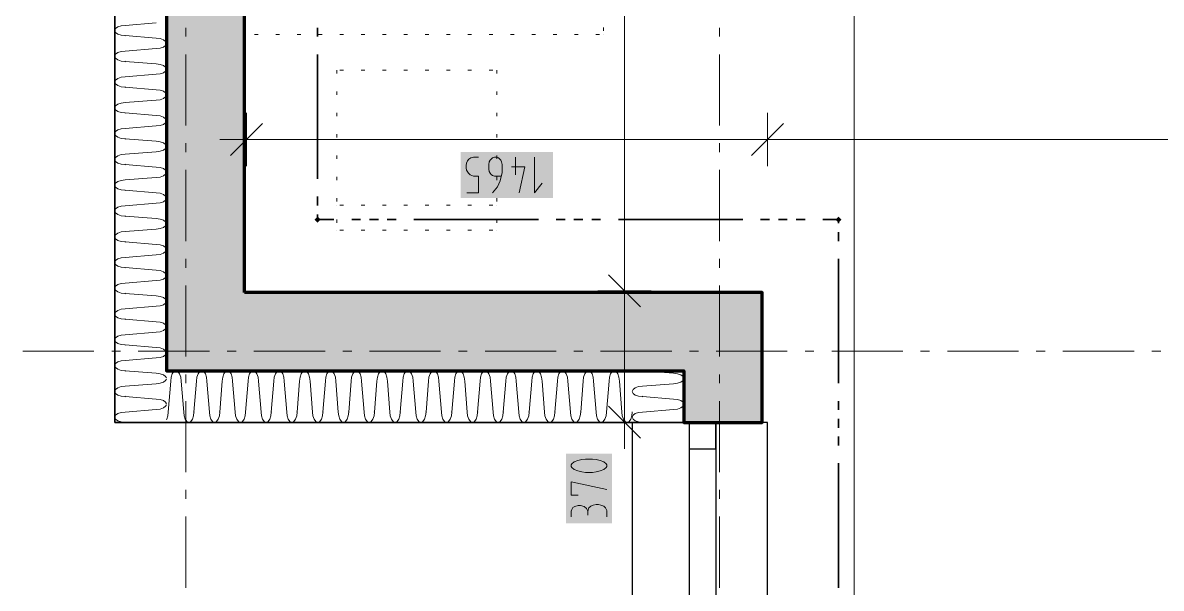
# Model space of a CAD drawing. Header units: millimetres. Extents: x 0 to 594, y 0 to 420.
# Drawn here: x 63.31 to 96.13, y 133.29 to 149.59 of the extents above; entities that cross this region are included whole.
import ezdxf

# ---------------------------------------------------------------- set-up
doc = ezdxf.new("R2010")
doc.units = ezdxf.units.MM
doc.header["$LTSCALE"] = 8
for name, color, linetype in [('PDF_Koty delkove', 7, 'Continuous'), ('PDF_Nabytek', 7, 'Continuous'), ('PDF_Okna', 7, 'Continuous'), ('PDF_Osy hlavni', 7, 'Continuous'), ('PDF_Pozarni useky', 7, 'Continuous'), ('PDF_Steny obvodove nosne', 7, 'Continuous'), ('PDF_Zatepleni', 7, 'Continuous')]:
    doc.layers.add(name, color=color, linetype=linetype)

msp = doc.modelspace()

# ---------------------------------------------------------------- linework, layer by layer
at = {"layer": 'PDF_Koty delkove', "lineweight": 18}
for points in [[(87.275, 149.093), (87.275, 159.435), (87.275, 191.374), (87.275, 192.86), (87.275, 204.494), (87.275, 205.621), (87.275, 227.197), (87.275, 228.684), (87.275, 273.219), (87.275, 275.833), (87.275, 277.217), (87.275, 346.455), (87.275, 350.35)], [(80.658, 141.867), (80.658, 204.135), (80.658, 205.621), (80.658, 220.535), (80.658, 222.021), (80.658, 273.219), (80.658, 277.114)], [(87.275, 121.675), (87.275, 125.57), (87.275, 136.322), (87.275, 142.797), (87.275, 149.093)], [(70.22, 146.69), (69.297, 145.768)], [(69.759, 146.998), (69.759, 146.229), (69.759, 145.46)], [(85.236, 146.69), (84.314, 145.768)], [(84.775, 146.998), (84.775, 146.229), (84.775, 145.46)], [(69.759, 146.229), (68.99, 146.229)], [(125.928, 146.229), (122.676, 146.229), (117.16, 146.229), (84.775, 146.229), (69.759, 146.229)], [(76.116, 144.692), (76.445, 144.692), (76.445, 145.169), (76.308, 145.169), (76.212, 145.204), (76.157, 145.255), (76.103, 145.34), (76.089, 145.408), (76.089, 145.477), (76.103, 145.545), (76.13, 145.613), (76.171, 145.664), (76.226, 145.699), (76.308, 145.717), (76.445, 145.717)], [(77.102, 145.169), (76.911, 145.169), (76.856, 145.187), (76.814, 145.22), (76.787, 145.255), (76.76, 145.306), (76.746, 145.374), (76.746, 145.511), (76.76, 145.579), (76.787, 145.63), (76.814, 145.664), (76.856, 145.699), (76.911, 145.717), (76.965, 145.717), (77.02, 145.699), (77.061, 145.664), (77.088, 145.63), (77.116, 145.579), (77.13, 145.511), (77.13, 145.272), (77.075, 145.033), (76.993, 144.862), (76.856, 144.692)], [(77.513, 145.717), (77.513, 145.204)], [(78.06, 145.717), (78.06, 144.692)], [(77.403, 145.443), (77.787, 145.443), (77.622, 144.692)], [(78.06, 144.692), (78.279, 144.964)], [(81.119, 141.406), (80.196, 142.328)], [(81.426, 141.867), (80.658, 141.867), (79.889, 141.867)], [(80.658, 138.074), (80.658, 141.867)], [(81.119, 137.613), (80.196, 138.536)], [(81.426, 138.074), (80.658, 138.074), (79.889, 138.074)], [(80.658, 138.074), (80.658, 137.306)], [(79.529, 137.015), (79.428, 137.001), (79.308, 136.974), (79.205, 136.933), (79.137, 136.879), (79.12, 136.851), (79.12, 136.797), (79.137, 136.769), (79.205, 136.715), (79.308, 136.674), (79.428, 136.646), (79.529, 136.632), (79.734, 136.632), (79.837, 136.646), (79.957, 136.674), (80.059, 136.715), (80.128, 136.769), (80.145, 136.797), (80.145, 136.851), (80.128, 136.879), (80.059, 136.933), (79.957, 136.974), (79.837, 137.001), (79.734, 137.015)], [(79.734, 137.015), (79.529, 137.015)], [(79.324, 135.975), (79.12, 135.975), (79.12, 136.358), (80.145, 136.14)], [(79.12, 135.346), (79.12, 135.51), (79.137, 135.565), (79.171, 135.619), (79.223, 135.647), (79.324, 135.674), (79.393, 135.674), (79.495, 135.647), (79.564, 135.592), (79.598, 135.51), (79.598, 135.401)], [(80.145, 135.346), (80.145, 135.537), (80.11, 135.605), (80.059, 135.66), (79.974, 135.687), (79.905, 135.701), (79.837, 135.701), (79.752, 135.687), (79.684, 135.66), (79.633, 135.605), (79.598, 135.51)]]:
    msp.add_lwpolyline(points, dxfattribs=at)
at = {"layer": 'PDF_Koty delkove', "color": 7, "lineweight": 18, "true_color": 0xffffff, "transparency": 33554559}
for points in [[(78.598, 145.87), (75.936, 145.87), (78.598, 144.538), (75.936, 144.538)], [(80.299, 135.164), (80.299, 137.169), (78.966, 135.164), (78.966, 137.169)]]:
    msp.add_solid(points, dxfattribs=at)
at = {"layer": 'PDF_Nabytek', "lineweight": 13}
for points in [[(80.05, 149.46), (80.05, 149.358)], [(69.995, 149.253), (70.097, 149.253)], [(70.61, 149.253), (70.712, 149.253)], [(71.225, 149.253), (71.327, 149.253)], [(71.84, 149.253), (71.942, 149.253)], [(72.455, 149.253), (72.557, 149.253)], [(73.07, 149.253), (73.172, 149.253)], [(73.685, 149.253), (73.787, 149.253)], [(74.3, 149.253), (74.402, 149.253)], [(74.915, 149.253), (75.017, 149.253)], [(75.53, 149.253), (75.632, 149.253)], [(76.145, 149.253), (76.247, 149.253)], [(76.76, 149.253), (76.862, 149.253)], [(77.375, 149.253), (77.477, 149.253)], [(77.99, 149.253), (78.092, 149.253)], [(78.605, 149.253), (78.707, 149.253)], [(79.22, 149.253), (79.322, 149.253)], [(79.835, 149.253), (79.937, 149.253)], [(80.05, 149.253), (80.05, 149.253)], [(80.05, 149.253), (80.05, 149.253)], [(72.367, 148.228), (72.367, 148.228)], [(72.367, 148.228), (72.367, 148.128)], [(72.367, 148.228), (72.367, 148.228)], [(72.455, 148.228), (72.557, 148.228)], [(73.07, 148.228), (73.172, 148.228)], [(73.685, 148.228), (73.787, 148.228)], [(74.3, 148.228), (74.402, 148.228)], [(74.915, 148.228), (75.017, 148.228)], [(75.53, 148.228), (75.632, 148.228)], [(76.145, 148.228), (76.247, 148.228)], [(76.76, 148.228), (76.862, 148.228)], [(76.98, 148.228), (76.98, 148.128)], [(76.98, 148.228), (76.98, 148.228)], [(76.98, 148.228), (76.98, 148.228)], [(72.367, 147.615), (72.367, 147.513)], [(76.98, 147.615), (76.98, 147.513)], [(72.367, 147), (72.367, 146.898)], [(76.98, 147), (76.98, 146.898)], [(72.367, 146.385), (72.367, 146.283)], [(76.98, 146.385), (76.98, 146.283)], [(72.367, 145.77), (72.367, 145.668)], [(76.98, 145.77), (76.98, 145.668)], [(72.367, 145.155), (72.367, 145.053)], [(76.98, 145.155), (76.98, 145.053)], [(72.367, 144.54), (72.367, 144.438)], [(76.98, 144.54), (76.98, 144.438)], [(72.367, 144.333), (72.367, 144.333)], [(72.455, 144.333), (72.557, 144.333)], [(73.07, 144.333), (73.172, 144.333)], [(73.685, 144.333), (73.787, 144.333)], [(74.3, 144.333), (74.402, 144.333)], [(74.915, 144.333), (75.017, 144.333)], [(75.53, 144.333), (75.632, 144.333)], [(76.145, 144.333), (76.247, 144.333)], [(76.76, 144.333), (76.862, 144.333)], [(76.98, 144.333), (76.98, 144.333)], [(72.367, 143.925), (72.367, 143.823)], [(76.98, 143.925), (76.98, 143.823)], [(72.367, 143.615), (72.367, 143.615)], [(72.367, 143.615), (72.367, 143.615)], [(72.455, 143.615), (72.557, 143.615)], [(73.07, 143.615), (73.172, 143.615)], [(73.685, 143.615), (73.787, 143.615)], [(74.3, 143.615), (74.402, 143.615)], [(74.915, 143.615), (75.017, 143.615)], [(75.53, 143.615), (75.632, 143.615)], [(76.145, 143.615), (76.247, 143.615)], [(76.76, 143.615), (76.862, 143.615)], [(76.98, 143.615), (76.98, 143.615)], [(76.98, 143.615), (76.98, 143.615)]]:
    msp.add_lwpolyline(points, dxfattribs=at)
at = {"layer": 'PDF_Okna', "lineweight": 25}
for points in [[(84.775, 127.825), (84.775, 138.074), (80.88, 138.074), (80.88, 127.825)], [(82.52, 138.074), (82.52, 127.825)], [(83.289, 138.074), (83.289, 127.825)]]:
    msp.add_lwpolyline(points, dxfattribs=at)
msp.add_lwpolyline([(82.52, 138.074), (82.52, 137.306), (83.289, 137.306), (83.289, 138.074)], close=True, dxfattribs=at)
at = {"layer": 'PDF_Osy hlavni', "lineweight": 18}
for points in [[(68.016, 149.193), (68.016, 149.449)], [(83.391, 149.193), (83.391, 149.449), (83.391, 149.193)], [(68.016, 146.631), (68.016, 148.681)], [(83.391, 146.631), (83.391, 148.681)], [(83.391, 146.631), (83.391, 148.681)], [(68.016, 145.862), (68.016, 146.118)], [(83.391, 145.862), (83.391, 146.118)], [(83.391, 145.862), (83.391, 146.118)], [(68.016, 143.3), (68.016, 145.349)], [(83.391, 143.3), (83.391, 145.349)], [(83.391, 143.3), (83.391, 145.349)], [(68.016, 142.531), (68.016, 142.787)], [(83.391, 142.531), (83.391, 142.787)], [(83.391, 142.531), (83.391, 142.787)], [(68.016, 139.968), (68.016, 142.018)], [(83.391, 139.968), (83.391, 142.018)], [(83.391, 139.968), (83.391, 142.018)], [(65.362, 140.124), (63.312, 140.124)], [(66.131, 140.124), (65.875, 140.124)], [(68.693, 140.124), (66.643, 140.124)], [(69.462, 140.124), (69.206, 140.124)], [(72.025, 140.124), (69.975, 140.124)], [(72.793, 140.124), (72.537, 140.124)], [(75.356, 140.124), (73.306, 140.124)], [(76.125, 140.124), (75.868, 140.124)], [(78.687, 140.124), (76.637, 140.124)], [(79.456, 140.124), (79.2, 140.124)], [(82.018, 140.124), (79.968, 140.124)], [(82.787, 140.124), (82.531, 140.124)], [(85.349, 140.124), (83.299, 140.124)], [(86.118, 140.124), (85.862, 140.124)], [(88.681, 140.124), (86.631, 140.124)], [(89.449, 140.124), (89.193, 140.124)], [(92.012, 140.124), (89.962, 140.124)], [(92.781, 140.124), (92.524, 140.124)], [(95.343, 140.124), (93.293, 140.124)], [(96.112, 140.124), (95.856, 140.124)], [(68.016, 139.2), (68.016, 139.456)], [(83.391, 139.2), (83.391, 139.456), (83.391, 139.2)], [(68.016, 136.637), (68.016, 138.687)], [(83.391, 136.637), (83.391, 138.687)], [(83.391, 136.637), (83.391, 138.687)], [(68.016, 135.868), (68.016, 136.125)], [(83.391, 136.125), (83.391, 135.868), (83.391, 136.125)], [(68.016, 133.306), (68.016, 135.356)], [(83.391, 133.306), (83.391, 135.356)], [(83.391, 133.306), (83.391, 135.356)]]:
    msp.add_lwpolyline(points, dxfattribs=at)
at = {"layer": 'PDF_Pozarni useky', "lineweight": 35}
for points in [[(71.809, 149.193), (71.809, 149.449)], [(71.809, 145.093), (71.809, 148.681)], [(71.809, 144.325), (71.809, 144.581)], [(71.809, 143.917), (71.809, 144.068)], [(72.281, 143.917), (71.809, 143.917)], [(73.05, 143.917), (72.793, 143.917)], [(73.562, 143.917), (73.306, 143.917)], [(74.075, 143.917), (73.818, 143.917)], [(78.175, 143.917), (74.587, 143.917)], [(78.943, 143.917), (78.687, 143.917)], [(79.456, 143.917), (79.2, 143.917)], [(79.968, 143.917), (79.712, 143.917)], [(84.068, 143.917), (80.481, 143.917)], [(84.837, 143.917), (84.581, 143.917)], [(85.349, 143.917), (85.093, 143.917)], [(85.862, 143.917), (85.606, 143.917)], [(86.825, 143.917), (86.374, 143.917)], [(86.825, 143.812), (86.825, 143.917)], [(86.825, 143.3), (86.825, 143.556)], [(86.825, 139.2), (86.825, 142.787)], [(68.016, 140.124), (68.016, 140.124)], [(86.825, 138.431), (86.825, 138.687)], [(86.825, 137.918), (86.825, 138.175)], [(86.825, 137.406), (86.825, 137.662)], [(86.825, 133.306), (86.825, 136.893)]]:
    msp.add_lwpolyline(points, dxfattribs=at)
at = {"layer": 'PDF_Pozarni useky', "lineweight": 35, "transparency": 33554559}
for points in [[(71.809, 143.827), (71.719, 143.917), (71.898, 143.917), (71.809, 144.007)], [(71.898, 143.917), (71.809, 143.827), (71.809, 144.007), (71.719, 143.917)], [(86.914, 143.917), (86.825, 143.827), (86.825, 144.007), (86.735, 143.917)], [(86.825, 143.827), (86.735, 143.917), (86.914, 143.917), (86.825, 144.007)]]:
    msp.add_solid(points, dxfattribs=at)
at = {"layer": 'PDF_Steny obvodove nosne', "lineweight": 70}
for points in [[(67.452, 167.597), (67.452, 139.561), (69.707, 139.561)], [(69.707, 141.816), (69.707, 167.597)], [(69.707, 139.561), (80.88, 139.561), (82.366, 139.561), (82.366, 138.074), (84.621, 138.074), (84.621, 139.561), (84.621, 141.816), (69.759, 141.816), (69.707, 141.816)]]:
    msp.add_lwpolyline(points, dxfattribs=at)
at = {"layer": 'PDF_Steny obvodove nosne', "color": 9, "lineweight": 9, "true_color": 0xc0c0c0, "transparency": 33554559}
for points in [[(69.707, 139.561), (69.707, 167.597), (67.452, 139.561), (67.452, 167.597)], [(84.621, 141.816), (69.707, 141.816), (84.621, 139.561), (69.707, 139.561)], [(84.621, 138.074), (84.621, 139.561), (82.366, 138.074), (82.366, 139.561)]]:
    msp.add_solid(points, dxfattribs=at)
at = {"layer": 'PDF_Zatepleni', "lineweight": 35}
msp.add_lwpolyline([(82.366, 138.074), (82.161, 138.074), (80.88, 138.074), (67.452, 138.074), (65.966, 138.074), (65.966, 167.597), (67.452, 167.597), (67.452, 139.561), (69.707, 139.561), (80.88, 139.561), (82.366, 139.561)], close=True, dxfattribs=at)
at = {"layer": 'PDF_Zatepleni', "lineweight": 9}
for points in [[(67.155, 149.592), (66.263, 149.518), (66.15, 149.507), (66.053, 149.475), (65.989, 149.427), (65.966, 149.37)], [(65.966, 149.37), (65.989, 149.313), (66.053, 149.265), (66.15, 149.233), (66.263, 149.221)], [(67.452, 149.014), (67.431, 149.055), (67.366, 149.104), (67.27, 149.136), (67.155, 149.148), (66.263, 149.221)], [(67.155, 149.148), (67.155, 149.148)], [(67.155, 148.849), (67.27, 148.86), (67.366, 148.893), (67.431, 148.941), (67.452, 148.983)], [(67.155, 148.849), (66.263, 148.775), (66.15, 148.764), (66.053, 148.732), (65.989, 148.684), (65.966, 148.627)], [(65.966, 148.627), (65.989, 148.57), (66.053, 148.522)], [(66.053, 148.522), (66.15, 148.489), (66.263, 148.478)], [(67.452, 148.271), (67.431, 148.312), (67.366, 148.361), (67.27, 148.393), (67.155, 148.405), (66.263, 148.478)], [(67.155, 148.405), (67.155, 148.405)], [(67.155, 148.106), (66.263, 148.032), (66.15, 148.021), (66.053, 147.989), (65.989, 147.94), (65.966, 147.884)], [(67.155, 148.106), (67.27, 148.117), (67.366, 148.15), (67.431, 148.198), (67.452, 148.24)], [(65.966, 147.884), (65.989, 147.827), (66.053, 147.779), (66.15, 147.746), (66.263, 147.735)], [(67.452, 147.528), (67.431, 147.569), (67.366, 147.618), (67.27, 147.65), (67.155, 147.661), (66.263, 147.735)], [(67.155, 147.363), (66.263, 147.289), (66.15, 147.278), (66.053, 147.246), (65.989, 147.197), (65.966, 147.141)], [(67.155, 147.661), (67.155, 147.661)], [(67.155, 147.363), (67.27, 147.374), (67.366, 147.406), (67.431, 147.455), (67.452, 147.496)], [(65.966, 147.141), (65.989, 147.084), (66.053, 147.035), (66.15, 147.003), (66.263, 146.992)], [(67.155, 146.918), (66.263, 146.992)], [(67.155, 146.918), (67.155, 146.918)], [(67.452, 146.785), (67.431, 146.826), (67.366, 146.875), (67.27, 146.907), (67.155, 146.918)], [(67.155, 146.62), (67.27, 146.631), (67.366, 146.663), (67.431, 146.712), (67.452, 146.753)], [(67.155, 146.62), (66.263, 146.546), (66.15, 146.535), (66.053, 146.502), (65.989, 146.454), (65.966, 146.397)], [(65.966, 146.397), (65.989, 146.341), (66.053, 146.292), (66.15, 146.26), (66.263, 146.249)], [(67.155, 146.175), (66.263, 146.249)], [(67.155, 146.175), (67.155, 146.175)], [(67.452, 146.041), (67.431, 146.083), (67.366, 146.131), (67.27, 146.164), (67.155, 146.175)], [(67.155, 145.876), (66.263, 145.803), (66.15, 145.792), (66.053, 145.759), (65.989, 145.711), (65.966, 145.654)], [(67.155, 145.876), (67.27, 145.888), (67.366, 145.92), (67.431, 145.969), (67.452, 146.01)], [(65.966, 145.654), (65.989, 145.597), (66.053, 145.549), (66.15, 145.517), (66.263, 145.506)], [(67.155, 145.432), (66.263, 145.506)], [(67.155, 145.432), (67.155, 145.432)], [(67.452, 145.298), (67.431, 145.34), (67.366, 145.388), (67.27, 145.421), (67.155, 145.432)], [(66.263, 145.06), (66.15, 145.048), (66.053, 145.016), (65.989, 144.968), (65.966, 144.911)], [(66.263, 145.06), (67.155, 145.133)], [(67.155, 145.133), (67.27, 145.145), (67.366, 145.177), (67.431, 145.226), (67.452, 145.267)], [(65.966, 144.911), (65.989, 144.854), (66.053, 144.806), (66.15, 144.774), (66.263, 144.763)], [(67.155, 144.689), (66.263, 144.763)], [(66.263, 144.317), (67.155, 144.39)], [(67.155, 144.689), (67.155, 144.689)], [(67.452, 144.555), (67.431, 144.597), (67.366, 144.645), (67.27, 144.678), (67.155, 144.689)], [(67.155, 144.39), (67.27, 144.402), (67.366, 144.434), (67.431, 144.482), (67.452, 144.524)], [(66.263, 144.317), (66.15, 144.305), (66.053, 144.273), (65.989, 144.225), (65.966, 144.168)], [(65.966, 144.168), (65.989, 144.111), (66.053, 144.063), (66.15, 144.031), (66.263, 144.019)], [(67.155, 143.946), (66.263, 144.019)], [(67.155, 143.946), (67.155, 143.946)], [(67.452, 143.812), (67.431, 143.854), (67.366, 143.902), (67.27, 143.934), (67.155, 143.946)], [(67.155, 143.647), (67.27, 143.658), (67.366, 143.691), (67.431, 143.739), (67.452, 143.781)], [(66.263, 143.574), (66.15, 143.562), (66.053, 143.53), (65.989, 143.482), (65.966, 143.425)], [(65.966, 143.425), (65.989, 143.368), (66.053, 143.32), (66.15, 143.288), (66.263, 143.276)], [(66.263, 143.574), (67.155, 143.647)], [(67.155, 143.203), (66.263, 143.276)], [(67.155, 143.203), (67.155, 143.203)], [(67.452, 143.069), (67.431, 143.111), (67.366, 143.159), (67.27, 143.191), (67.155, 143.203)], [(66.263, 142.83), (66.15, 142.819), (66.053, 142.787), (65.989, 142.739), (65.966, 142.682)], [(66.263, 142.83), (67.155, 142.904), (67.27, 142.915), (67.366, 142.948), (67.431, 142.996), (67.452, 143.038)], [(65.966, 142.682), (65.989, 142.625), (66.053, 142.577), (66.15, 142.544), (66.263, 142.533)], [(67.155, 142.46), (66.263, 142.533)], [(67.155, 142.46), (67.155, 142.46)], [(67.452, 142.326), (67.431, 142.367), (67.366, 142.416), (67.27, 142.448), (67.155, 142.46)], [(66.263, 142.087), (67.155, 142.161)], [(67.155, 142.161), (67.27, 142.172), (67.366, 142.205), (67.431, 142.253), (67.452, 142.295)], [(66.263, 142.087), (66.15, 142.076), (66.053, 142.044), (65.989, 141.996), (65.966, 141.939)], [(65.966, 141.939), (65.989, 141.882), (66.053, 141.834), (66.15, 141.801), (66.263, 141.79)], [(67.155, 141.716), (66.263, 141.79)], [(66.263, 141.344), (67.155, 141.418), (67.27, 141.429), (67.366, 141.461), (67.431, 141.51), (67.452, 141.552)], [(67.155, 141.716), (67.155, 141.716)], [(67.452, 141.583), (67.431, 141.624), (67.366, 141.673), (67.27, 141.705), (67.155, 141.716)], [(66.263, 141.344), (66.15, 141.333), (66.053, 141.301), (65.989, 141.252), (65.966, 141.196)], [(65.966, 141.196), (65.989, 141.139), (66.053, 141.09)], [(66.053, 141.09), (66.15, 141.058), (66.263, 141.047)], [(67.155, 140.973), (66.263, 141.047)], [(66.263, 140.601), (67.155, 140.675), (67.27, 140.686), (67.366, 140.718), (67.431, 140.767), (67.452, 140.808)], [(67.155, 140.973), (67.155, 140.973)], [(67.452, 140.84), (67.431, 140.881), (67.366, 140.93), (67.27, 140.962), (67.155, 140.973)], [(66.263, 140.601), (66.15, 140.59), (66.053, 140.558), (65.989, 140.509), (65.966, 140.452)], [(65.966, 140.452), (65.989, 140.396), (66.053, 140.347), (66.15, 140.315), (66.263, 140.304)], [(67.155, 140.23), (66.263, 140.304)], [(67.155, 140.23), (67.155, 140.23)], [(67.452, 140.097), (67.431, 140.138), (67.366, 140.187), (67.27, 140.219), (67.155, 140.23)], [(67.452, 140.065), (67.431, 140.024), (67.366, 139.975), (67.27, 139.943), (67.155, 139.932), (66.263, 139.858), (66.15, 139.847), (66.053, 139.814), (65.989, 139.766), (65.966, 139.709)], [(65.966, 139.709), (65.989, 139.652), (66.053, 139.604), (66.15, 139.572), (66.263, 139.561)], [(67.155, 139.487), (66.263, 139.561)], [(67.155, 139.487), (67.155, 139.487)], [(67.452, 139.353), (67.431, 139.395), (67.366, 139.443), (67.27, 139.476), (67.155, 139.487)], [(67.711, 139.561), (67.67, 139.539), (67.621, 139.475), (67.589, 139.378), (67.577, 139.263)], [(67.95, 138.372), (67.876, 139.263), (67.865, 139.378), (67.832, 139.475), (67.784, 139.539), (67.742, 139.561)], [(68.454, 139.561), (68.413, 139.539), (68.364, 139.475), (68.332, 139.378), (68.32, 139.263)], [(68.527, 139.539), (68.485, 139.561)], [(68.619, 139.263), (68.608, 139.378), (68.575, 139.475), (68.527, 139.539)], [(69.197, 139.561), (69.156, 139.539), (69.107, 139.475), (69.075, 139.378), (69.064, 139.263)], [(69.362, 139.263), (69.351, 139.378), (69.319, 139.475), (69.27, 139.539), (69.229, 139.561)], [(69.94, 139.561), (69.899, 139.539), (69.85, 139.475), (69.818, 139.378), (69.807, 139.263)], [(70.105, 139.263), (70.094, 139.378), (70.062, 139.475), (70.013, 139.539), (69.972, 139.561)], [(70.642, 139.539), (70.594, 139.475), (70.561, 139.378), (70.55, 139.263)], [(70.684, 139.561), (70.642, 139.539)], [(70.849, 139.263), (70.837, 139.378), (70.805, 139.475), (70.756, 139.539), (70.715, 139.561)], [(71.427, 139.561), (71.385, 139.539), (71.337, 139.475), (71.304, 139.378), (71.293, 139.263)], [(71.592, 139.263), (71.58, 139.378), (71.548, 139.475), (71.499, 139.539), (71.458, 139.561)], [(72.17, 139.561), (72.128, 139.539), (72.08, 139.475), (72.047, 139.378), (72.036, 139.263)], [(72.335, 139.263), (72.323, 139.378), (72.291, 139.475), (72.243, 139.539), (72.201, 139.561)], [(72.913, 139.561), (72.871, 139.539), (72.823, 139.475), (72.79, 139.378), (72.779, 139.263)], [(73.078, 139.263), (73.066, 139.378), (73.034, 139.475), (72.986, 139.539), (72.944, 139.561)], [(73.656, 139.561), (73.614, 139.539), (73.566, 139.475), (73.534, 139.378), (73.522, 139.263)], [(73.821, 139.263), (73.81, 139.378), (73.777, 139.475), (73.729, 139.539), (73.687, 139.561)], [(74.399, 139.561), (74.358, 139.539), (74.309, 139.475), (74.277, 139.378), (74.265, 139.263)], [(74.564, 139.263), (74.553, 139.378), (74.52, 139.475), (74.472, 139.539), (74.43, 139.561)], [(75.142, 139.561), (75.101, 139.539), (75.052, 139.475), (75.02, 139.378), (75.008, 139.263)], [(75.307, 139.263), (75.296, 139.378), (75.263, 139.475), (75.215, 139.539), (75.173, 139.561)], [(75.885, 139.561), (75.844, 139.539), (75.795, 139.475), (75.763, 139.378), (75.752, 139.263)], [(76.05, 139.263), (76.039, 139.378), (76.007, 139.475), (75.958, 139.539), (75.917, 139.561)], [(76.628, 139.561), (76.587, 139.539), (76.538, 139.475), (76.506, 139.378), (76.495, 139.263)], [(76.793, 139.263), (76.782, 139.378), (76.75, 139.475), (76.701, 139.539), (76.66, 139.561)], [(77.372, 139.561), (77.33, 139.539), (77.282, 139.475), (77.249, 139.378), (77.238, 139.263)], [(77.525, 139.378), (77.493, 139.475), (77.444, 139.539), (77.403, 139.561)], [(78.115, 139.561), (78.073, 139.539), (78.025, 139.475), (77.992, 139.378), (77.981, 139.263)], [(78.28, 139.263), (78.268, 139.378), (78.236, 139.475), (78.187, 139.539), (78.146, 139.561)], [(78.858, 139.561), (78.816, 139.539), (78.768, 139.475), (78.735, 139.378), (78.724, 139.263)], [(79.023, 139.263), (79.011, 139.378), (78.979, 139.475), (78.931, 139.539), (78.889, 139.561)], [(79.601, 139.561), (79.559, 139.539), (79.511, 139.475), (79.479, 139.378), (79.467, 139.263)], [(79.766, 139.263), (79.755, 139.378), (79.722, 139.475), (79.674, 139.539), (79.632, 139.561)], [(80.344, 139.561), (80.303, 139.539), (80.254, 139.475), (80.222, 139.378)], [(80.509, 139.263), (80.498, 139.378), (80.465, 139.475), (80.417, 139.539), (80.375, 139.561)], [(82.366, 139.353), (82.345, 139.395), (82.28, 139.443), (82.183, 139.476), (82.069, 139.487), (81.177, 139.561)], [(82.069, 139.487), (82.069, 139.487)], [(67.452, 139.322), (67.431, 139.281), (67.366, 139.232), (67.27, 139.2), (67.155, 139.188), (66.263, 139.115), (66.15, 139.104), (66.053, 139.071), (65.989, 139.023), (65.966, 138.966)], [(67.577, 139.263), (67.504, 138.372)], [(67.577, 139.263), (67.577, 139.263)], [(68.32, 139.263), (68.247, 138.372)], [(68.32, 139.263), (68.32, 139.263)], [(68.693, 138.372), (68.619, 139.263)], [(69.064, 139.263), (68.99, 138.372)], [(69.064, 139.263), (69.064, 139.263)], [(69.436, 138.372), (69.362, 139.263)], [(69.807, 139.263), (69.733, 138.372)], [(69.807, 139.263), (69.807, 139.263)], [(70.179, 138.372), (70.105, 139.263)], [(70.55, 139.263), (70.476, 138.372)], [(70.55, 139.263), (70.55, 139.263)], [(70.922, 138.372), (70.849, 139.263)], [(71.293, 139.263), (71.219, 138.372)], [(71.293, 139.263), (71.293, 139.263)], [(71.665, 138.372), (71.592, 139.263)], [(72.036, 139.263), (71.962, 138.372)], [(72.036, 139.263), (72.036, 139.263)], [(72.408, 138.372), (72.335, 139.263)], [(72.779, 139.263), (72.706, 138.372)], [(72.779, 139.263), (72.779, 139.263)], [(73.151, 138.372), (73.078, 139.263)], [(73.522, 139.263), (73.449, 138.372)], [(73.522, 139.263), (73.522, 139.263)], [(73.895, 138.372), (73.821, 139.263)], [(74.265, 139.263), (74.192, 138.372)], [(74.265, 139.263), (74.265, 139.263)], [(74.265, 139.263), (74.265, 139.263)], [(74.638, 138.372), (74.564, 139.263)], [(75.008, 139.263), (74.935, 138.372)], [(75.008, 139.263), (75.008, 139.263)], [(75.381, 138.372), (75.307, 139.263)], [(75.752, 139.263), (75.678, 138.372)], [(75.752, 139.263), (75.752, 139.263)], [(76.124, 138.372), (76.05, 139.263)], [(76.495, 139.263), (76.421, 138.372)], [(76.495, 139.263), (76.495, 139.263)], [(76.867, 138.372), (76.793, 139.263)], [(77.238, 139.263), (77.164, 138.372)], [(77.238, 139.263), (77.238, 139.263)], [(77.537, 139.263), (77.525, 139.378)], [(77.61, 138.372), (77.537, 139.263)], [(77.981, 139.263), (77.907, 138.372)], [(77.981, 139.263), (77.981, 139.263)], [(78.353, 138.372), (78.28, 139.263)], [(78.724, 139.263), (78.65, 138.372)], [(78.724, 139.263), (78.724, 139.263)], [(79.096, 138.372), (79.023, 139.263)], [(79.467, 139.263), (79.394, 138.372)], [(79.467, 139.263), (79.467, 139.263)], [(79.839, 138.372), (79.766, 139.263)], [(80.21, 139.263), (80.137, 138.372)], [(80.222, 139.378), (80.21, 139.263)], [(80.21, 139.263), (80.21, 139.263)], [(80.583, 138.372), (80.509, 139.263)], [(82.366, 139.322), (82.345, 139.281), (82.28, 139.232), (82.183, 139.2), (82.069, 139.188), (81.177, 139.115), (81.063, 139.104), (80.967, 139.071), (80.902, 139.023), (80.88, 138.966), (80.902, 138.909), (80.967, 138.861), (81.063, 138.829), (81.177, 138.818), (82.069, 138.744), (82.183, 138.733), (82.28, 138.7), (82.345, 138.652), (82.366, 138.61)], [(65.966, 138.966), (65.989, 138.909), (66.053, 138.861), (66.15, 138.829), (66.263, 138.818)], [(67.155, 138.744), (66.263, 138.818)], [(67.452, 138.579), (67.431, 138.537), (67.366, 138.489), (67.27, 138.457), (67.155, 138.445), (66.263, 138.372), (66.15, 138.36), (66.053, 138.328), (65.989, 138.28), (65.966, 138.223)], [(67.155, 138.744), (67.155, 138.744)], [(67.452, 138.61), (67.431, 138.652), (67.366, 138.7), (67.27, 138.733), (67.155, 138.744)], [(82.366, 138.579), (82.345, 138.537), (82.28, 138.489), (82.183, 138.457), (82.069, 138.445), (81.177, 138.372), (81.063, 138.36), (80.967, 138.328), (80.902, 138.28), (80.88, 138.223), (80.902, 138.166), (80.967, 138.118), (81.063, 138.086), (81.177, 138.074)], [(82.069, 138.744), (82.069, 138.744)], [(65.966, 138.223), (65.989, 138.166), (66.053, 138.118), (66.15, 138.086), (66.263, 138.074)], [(67.452, 138.151), (67.46, 138.162), (67.492, 138.258), (67.504, 138.372)], [(67.95, 138.372), (67.961, 138.258), (67.993, 138.162), (68.041, 138.097), (68.098, 138.074)], [(68.098, 138.074), (68.155, 138.097), (68.203, 138.162), (68.236, 138.258), (68.247, 138.372)], [(68.693, 138.372), (68.704, 138.258), (68.736, 138.162), (68.784, 138.097), (68.841, 138.074)], [(68.841, 138.074), (68.898, 138.097), (68.946, 138.162), (68.979, 138.258), (68.99, 138.372)], [(69.436, 138.372), (69.447, 138.258), (69.479, 138.162), (69.528, 138.097), (69.584, 138.074)], [(69.584, 138.074), (69.641, 138.097), (69.69, 138.162), (69.722, 138.258), (69.733, 138.372)], [(70.179, 138.372), (70.19, 138.258), (70.222, 138.162), (70.271, 138.097), (70.328, 138.074)], [(70.328, 138.074), (70.384, 138.097), (70.433, 138.162), (70.465, 138.258), (70.476, 138.372)], [(70.922, 138.372), (70.933, 138.258), (70.966, 138.162), (71.014, 138.097), (71.071, 138.074)], [(71.071, 138.074), (71.128, 138.097), (71.176, 138.162), (71.208, 138.258), (71.219, 138.372)], [(71.665, 138.372), (71.676, 138.258), (71.709, 138.162), (71.757, 138.097), (71.814, 138.074)], [(71.814, 138.074), (71.871, 138.097), (71.919, 138.162), (71.951, 138.258), (71.962, 138.372)], [(72.408, 138.372), (72.42, 138.258), (72.452, 138.162)], [(72.452, 138.162), (72.5, 138.097), (72.557, 138.074)], [(72.557, 138.074), (72.614, 138.097), (72.662, 138.162), (72.694, 138.258), (72.706, 138.372)], [(73.151, 138.372), (73.163, 138.258), (73.195, 138.162), (73.243, 138.097), (73.3, 138.074)], [(73.3, 138.074), (73.357, 138.097), (73.405, 138.162), (73.437, 138.258), (73.449, 138.372)], [(73.895, 138.372), (73.906, 138.258), (73.938, 138.162), (73.986, 138.097), (74.043, 138.074)], [(74.043, 138.074), (74.1, 138.097), (74.148, 138.162), (74.18, 138.258), (74.192, 138.372)], [(74.638, 138.372), (74.649, 138.258), (74.681, 138.162), (74.729, 138.097), (74.786, 138.074)], [(74.786, 138.074), (74.843, 138.097), (74.891, 138.162), (74.924, 138.258), (74.935, 138.372)], [(75.381, 138.372), (75.392, 138.258), (75.424, 138.162), (75.473, 138.097), (75.529, 138.074)], [(75.529, 138.074), (75.586, 138.097), (75.635, 138.162), (75.667, 138.258), (75.678, 138.372)], [(76.124, 138.372), (76.135, 138.258), (76.167, 138.162), (76.216, 138.097), (76.272, 138.074)], [(76.272, 138.074), (76.329, 138.097), (76.378, 138.162), (76.41, 138.258), (76.421, 138.372)], [(76.867, 138.372), (76.878, 138.258), (76.911, 138.162), (76.959, 138.097), (77.016, 138.074)], [(77.016, 138.074), (77.073, 138.097), (77.121, 138.162), (77.153, 138.258), (77.164, 138.372)], [(77.61, 138.372), (77.621, 138.258), (77.654, 138.162), (77.702, 138.097), (77.759, 138.074)], [(77.759, 138.074), (77.816, 138.097), (77.864, 138.162), (77.896, 138.258), (77.907, 138.372)], [(78.353, 138.372), (78.365, 138.258), (78.397, 138.162), (78.445, 138.097), (78.502, 138.074)], [(78.502, 138.074), (78.559, 138.097), (78.607, 138.162), (78.639, 138.258), (78.65, 138.372)], [(79.096, 138.372), (79.108, 138.258), (79.14, 138.162), (79.188, 138.097), (79.245, 138.074)], [(79.245, 138.074), (79.302, 138.097), (79.35, 138.162), (79.382, 138.258), (79.394, 138.372)], [(79.839, 138.372), (79.851, 138.258), (79.883, 138.162), (79.931, 138.097), (79.988, 138.074)], [(79.988, 138.074), (80.045, 138.097), (80.093, 138.162), (80.125, 138.258), (80.137, 138.372)], [(80.583, 138.372), (80.594, 138.258), (80.626, 138.162), (80.674, 138.097), (80.731, 138.074)], [(80.731, 138.074), (80.788, 138.097), (80.836, 138.162), (80.869, 138.258), (80.88, 138.372)], [(74.043, 138.074), (74.043, 138.074)]]:
    msp.add_lwpolyline(points, dxfattribs=at)
at = {"layer": 'PDF_Zatepleni', "lineweight": 9, "transparency": 33554559}
for points in [[(66.263, 149.198), (66.24, 149.221), (66.287, 149.221), (66.263, 149.244)], [(66.263, 148.455), (66.24, 148.478), (66.287, 148.478), (66.263, 148.501)], [(66.263, 147.712), (66.24, 147.735), (66.287, 147.735), (66.263, 147.758)], [(66.263, 146.969), (66.24, 146.992), (66.287, 146.992), (66.263, 147.015)], [(66.263, 146.226), (66.24, 146.249), (66.287, 146.249), (66.263, 146.272)], [(66.263, 145.483), (66.24, 145.506), (66.287, 145.506), (66.263, 145.529)], [(66.263, 144.739), (66.24, 144.763), (66.287, 144.763), (66.263, 144.786)], [(66.263, 143.996), (66.24, 144.019), (66.287, 144.019), (66.263, 144.042)], [(66.263, 143.253), (66.24, 143.276), (66.287, 143.276), (66.263, 143.299)], [(66.263, 142.51), (66.24, 142.533), (66.287, 142.533), (66.263, 142.556)], [(66.263, 141.767), (66.24, 141.79), (66.287, 141.79), (66.263, 141.813)], [(66.263, 141.024), (66.24, 141.047), (66.287, 141.047), (66.263, 141.07)], [(66.263, 140.281), (66.24, 140.304), (66.287, 140.304), (66.263, 140.327)], [(66.263, 139.538), (66.24, 139.561), (66.287, 139.561), (66.263, 139.584)], [(81.177, 139.538), (81.154, 139.561), (81.2, 139.561)], [(66.263, 138.795), (66.24, 138.818), (66.287, 138.818), (66.263, 138.841)], [(81.177, 138.795), (81.154, 138.818), (81.2, 138.818), (81.177, 138.841)], [(67.504, 138.349), (67.481, 138.372), (67.527, 138.372), (67.504, 138.395)], [(68.247, 138.349), (68.224, 138.372), (68.27, 138.372), (68.247, 138.395)], [(68.99, 138.349), (68.967, 138.372), (69.013, 138.372), (68.99, 138.395)], [(69.733, 138.349), (69.71, 138.372), (69.756, 138.372), (69.733, 138.395)], [(70.476, 138.349), (70.453, 138.372), (70.499, 138.372), (70.476, 138.395)], [(71.219, 138.349), (71.196, 138.372), (71.242, 138.372), (71.219, 138.395)], [(71.962, 138.349), (71.939, 138.372), (71.986, 138.372), (71.962, 138.395)], [(72.706, 138.349), (72.682, 138.372), (72.729, 138.372), (72.706, 138.395)], [(73.449, 138.349), (73.426, 138.372), (73.472, 138.372), (73.449, 138.395)], [(74.192, 138.349), (74.169, 138.372), (74.215, 138.372), (74.192, 138.395)], [(74.935, 138.349), (74.912, 138.372), (74.958, 138.372), (74.935, 138.395)], [(75.678, 138.349), (75.655, 138.372), (75.701, 138.372), (75.678, 138.395)], [(76.421, 138.349), (76.398, 138.372), (76.444, 138.372), (76.421, 138.395)], [(77.164, 138.349), (77.141, 138.372), (77.187, 138.372), (77.164, 138.395)], [(77.907, 138.349), (77.884, 138.372), (77.93, 138.372), (77.907, 138.395)], [(78.65, 138.349), (78.627, 138.372), (78.674, 138.372), (78.65, 138.395)], [(79.394, 138.349), (79.371, 138.372), (79.417, 138.372), (79.394, 138.395)], [(80.137, 138.349), (80.114, 138.372), (80.16, 138.372), (80.137, 138.395)], [(80.88, 138.349), (80.857, 138.372), (80.88, 138.395)], [(66.24, 138.074), (66.263, 138.098), (66.287, 138.074)], [(81.154, 138.074), (81.177, 138.098), (81.2, 138.074)]]:
    msp.add_solid(points, dxfattribs=at)

doc.saveas('drawing.dxf')
